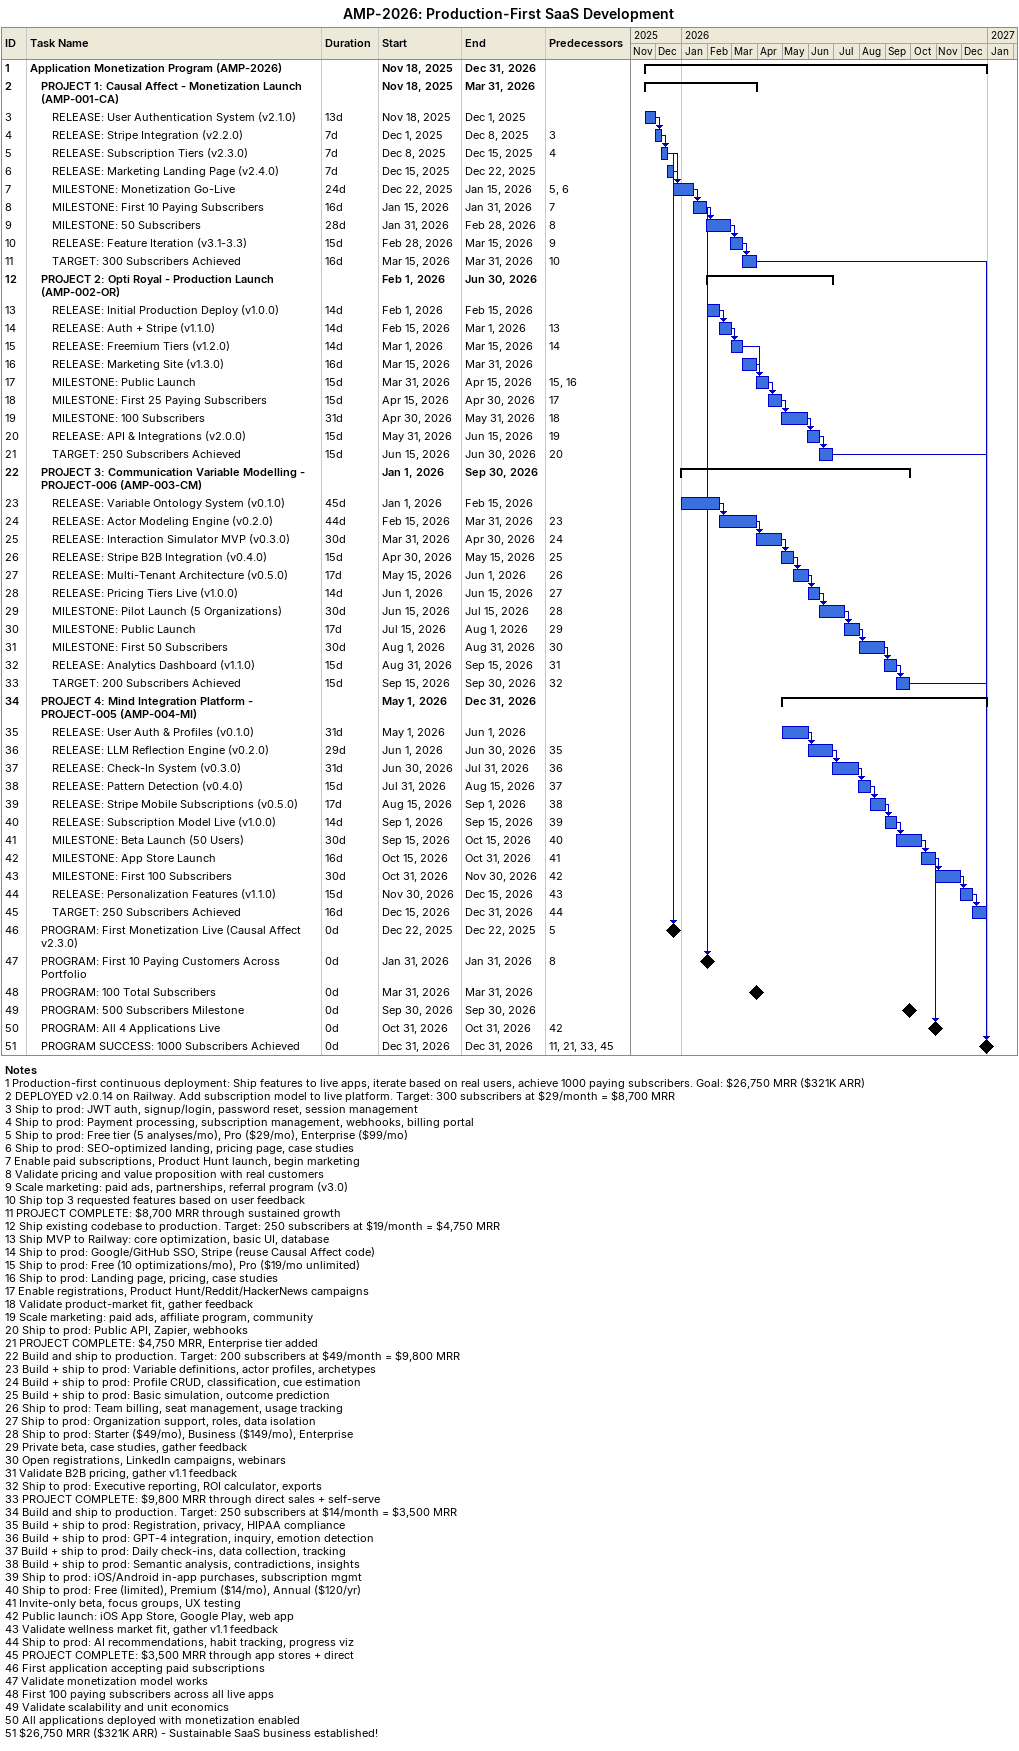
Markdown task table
AMP-2026: Production-First SaaS Development

| ID | Level | Task | Duration | Start | Finish | Predecessors |
|---|---|---|---|---|---|---|
| 1 | 1 | **Application Monetization Program (AMP-2026)** |  | 2025-11-18 | 2026-12-31 |  |
| 2 | 2 | **PROJECT 1: Causal Affect - Monetization Launch (AMP-001-CA)** |  | 2025-11-18 | 2026-03-31 |  |
| 3 | 3 | RELEASE: User Authentication System (v2.1.0) | 13d | 2025-11-18 | 2025-12-01 |  |
| 4 | 3 | RELEASE: Stripe Integration (v2.2.0) | 7d | 2025-12-01 | 2025-12-08 | 3 |
| 5 | 3 | RELEASE: Subscription Tiers (v2.3.0) | 7d | 2025-12-08 | 2025-12-15 | 4 |
| 6 | 3 | RELEASE: Marketing Landing Page (v2.4.0) | 7d | 2025-12-15 | 2025-12-22 |  |
| 7 | 3 | MILESTONE: Monetization Go-Live | 24d | 2025-12-22 | 2026-01-15 | 5, 6 |
| 8 | 3 | MILESTONE: First 10 Paying Subscribers | 16d | 2026-01-15 | 2026-01-31 | 7 |
| 9 | 3 | MILESTONE: 50 Subscribers | 28d | 2026-01-31 | 2026-02-28 | 8 |
| 10 | 3 | RELEASE: Feature Iteration (v3.1-3.3) | 15d | 2026-02-28 | 2026-03-15 | 9 |
| 11 | 3 | TARGET: 300 Subscribers Achieved | 16d | 2026-03-15 | 2026-03-31 | 10 |
| 12 | 2 | **PROJECT 2: Opti Royal - Production Launch (AMP-002-OR)** |  | 2026-02-01 | 2026-06-30 |  |
| 13 | 3 | RELEASE: Initial Production Deploy (v1.0.0) | 14d | 2026-02-01 | 2026-02-15 |  |
| 14 | 3 | RELEASE: Auth + Stripe (v1.1.0) | 14d | 2026-02-15 | 2026-03-01 | 13 |
| 15 | 3 | RELEASE: Freemium Tiers (v1.2.0) | 14d | 2026-03-01 | 2026-03-15 | 14 |
| 16 | 3 | RELEASE: Marketing Site (v1.3.0) | 16d | 2026-03-15 | 2026-03-31 |  |
| 17 | 3 | MILESTONE: Public Launch | 15d | 2026-03-31 | 2026-04-15 | 15, 16 |
| 18 | 3 | MILESTONE: First 25 Paying Subscribers | 15d | 2026-04-15 | 2026-04-30 | 17 |
| 19 | 3 | MILESTONE: 100 Subscribers | 31d | 2026-04-30 | 2026-05-31 | 18 |
| 20 | 3 | RELEASE: API & Integrations (v2.0.0) | 15d | 2026-05-31 | 2026-06-15 | 19 |
| 21 | 3 | TARGET: 250 Subscribers Achieved | 15d | 2026-06-15 | 2026-06-30 | 20 |
| 22 | 2 | **PROJECT 3: Communication Variable Modelling - PROJECT-006 (AMP-003-CM)** |  | 2026-01-01 | 2026-09-30 |  |
| 23 | 3 | RELEASE: Variable Ontology System (v0.1.0) | 45d | 2026-01-01 | 2026-02-15 |  |
| 24 | 3 | RELEASE: Actor Modeling Engine (v0.2.0) | 44d | 2026-02-15 | 2026-03-31 | 23 |
| 25 | 3 | RELEASE: Interaction Simulator MVP (v0.3.0) | 30d | 2026-03-31 | 2026-04-30 | 24 |
| 26 | 3 | RELEASE: Stripe B2B Integration (v0.4.0) | 15d | 2026-04-30 | 2026-05-15 | 25 |
| 27 | 3 | RELEASE: Multi-Tenant Architecture (v0.5.0) | 17d | 2026-05-15 | 2026-06-01 | 26 |
| 28 | 3 | RELEASE: Pricing Tiers Live (v1.0.0) | 14d | 2026-06-01 | 2026-06-15 | 27 |
| 29 | 3 | MILESTONE: Pilot Launch (5 Organizations) | 30d | 2026-06-15 | 2026-07-15 | 28 |
| 30 | 3 | MILESTONE: Public Launch | 17d | 2026-07-15 | 2026-08-01 | 29 |
| 31 | 3 | MILESTONE: First 50 Subscribers | 30d | 2026-08-01 | 2026-08-31 | 30 |
| 32 | 3 | RELEASE: Analytics Dashboard (v1.1.0) | 15d | 2026-08-31 | 2026-09-15 | 31 |
| 33 | 3 | TARGET: 200 Subscribers Achieved | 15d | 2026-09-15 | 2026-09-30 | 32 |
| 34 | 2 | **PROJECT 4: Mind Integration Platform - PROJECT-005 (AMP-004-MI)** |  | 2026-05-01 | 2026-12-31 |  |
| 35 | 3 | RELEASE: User Auth & Profiles (v0.1.0) | 31d | 2026-05-01 | 2026-06-01 |  |
| 36 | 3 | RELEASE: LLM Reflection Engine (v0.2.0) | 29d | 2026-06-01 | 2026-06-30 | 35 |
| 37 | 3 | RELEASE: Check-In System (v0.3.0) | 31d | 2026-06-30 | 2026-07-31 | 36 |
| 38 | 3 | RELEASE: Pattern Detection (v0.4.0) | 15d | 2026-07-31 | 2026-08-15 | 37 |
| 39 | 3 | RELEASE: Stripe Mobile Subscriptions (v0.5.0) | 17d | 2026-08-15 | 2026-09-01 | 38 |
| 40 | 3 | RELEASE: Subscription Model Live (v1.0.0) | 14d | 2026-09-01 | 2026-09-15 | 39 |
| 41 | 3 | MILESTONE: Beta Launch (50 Users) | 30d | 2026-09-15 | 2026-10-15 | 40 |
| 42 | 3 | MILESTONE: App Store Launch | 16d | 2026-10-15 | 2026-10-31 | 41 |
| 43 | 3 | MILESTONE: First 100 Subscribers | 30d | 2026-10-31 | 2026-11-30 | 42 |
| 44 | 3 | RELEASE: Personalization Features (v1.1.0) | 15d | 2026-11-30 | 2026-12-15 | 43 |
| 45 | 3 | TARGET: 250 Subscribers Achieved | 16d | 2026-12-15 | 2026-12-31 | 44 |
| 46 | 2 | PROGRAM: First Monetization Live (Causal Affect v2.3.0) | 0d | 2025-12-22 | 2025-12-22 | 5 |
| 47 | 2 | PROGRAM: First 10 Paying Customers Across Portfolio | 0d | 2026-01-31 | 2026-01-31 | 8 |
| 48 | 2 | PROGRAM: 100 Total Subscribers | 0d | 2026-03-31 | 2026-03-31 |  |
| 49 | 2 | PROGRAM: 500 Subscribers Milestone | 0d | 2026-09-30 | 2026-09-30 |  |
| 50 | 2 | PROGRAM: All 4 Applications Live | 0d | 2026-10-31 | 2026-10-31 | 42 |
| 51 | 2 | PROGRAM SUCCESS: 1000 Subscribers Achieved | 0d | 2026-12-31 | 2026-12-31 | 11, 21, 33, 45 |

Notes
- 1: Production-first continuous deployment: Ship features to live apps, iterate based on real users, achieve 1000 paying subscribers. Goal: $26,750 MRR ($321K ARR)
- 2: DEPLOYED v2.0.14 on Railway. Add subscription model to live platform. Target: 300 subscribers at $29/month = $8,700 MRR
- 3: Ship to prod: JWT auth, signup/login, password reset, session management
- 4: Ship to prod: Payment processing, subscription management, webhooks, billing portal
- 5: Ship to prod: Free tier (5 analyses/mo), Pro ($29/mo), Enterprise ($99/mo)
- 6: Ship to prod: SEO-optimized landing, pricing page, case studies
- 7: Enable paid subscriptions, Product Hunt launch, begin marketing
- 8: Validate pricing and value proposition with real customers
- 9: Scale marketing: paid ads, partnerships, referral program (v3.0)
- 10: Ship top 3 requested features based on user feedback
- 11: PROJECT COMPLETE: $8,700 MRR through sustained growth
- 12: Ship existing codebase to production. Target: 250 subscribers at $19/month = $4,750 MRR
- 13: Ship MVP to Railway: core optimization, basic UI, database
- 14: Ship to prod: Google/GitHub SSO, Stripe (reuse Causal Affect code)
- 15: Ship to prod: Free (10 optimizations/mo), Pro ($19/mo unlimited)
- 16: Ship to prod: Landing page, pricing, case studies
- 17: Enable registrations, Product Hunt/Reddit/HackerNews campaigns
- 18: Validate product-market fit, gather feedback
- 19: Scale marketing: paid ads, affiliate program, community
- 20: Ship to prod: Public API, Zapier, webhooks
- 21: PROJECT COMPLETE: $4,750 MRR, Enterprise tier added
- 22: Build and ship to production. Target: 200 subscribers at $49/month = $9,800 MRR
- 23: Build + ship to prod: Variable definitions, actor profiles, archetypes
- 24: Build + ship to prod: Profile CRUD, classification, cue estimation
- 25: Build + ship to prod: Basic simulation, outcome prediction
- 26: Ship to prod: Team billing, seat management, usage tracking
- 27: Ship to prod: Organization support, roles, data isolation
- 28: Ship to prod: Starter ($49/mo), Business ($149/mo), Enterprise
- 29: Private beta, case studies, gather feedback
- 30: Open registrations, LinkedIn campaigns, webinars
- 31: Validate B2B pricing, gather v1.1 feedback
- 32: Ship to prod: Executive reporting, ROI calculator, exports
- 33: PROJECT COMPLETE: $9,800 MRR through direct sales + self-serve
- 34: Build and ship to production. Target: 250 subscribers at $14/month = $3,500 MRR
- 35: Build + ship to prod: Registration, privacy, HIPAA compliance
- 36: Build + ship to prod: GPT-4 integration, inquiry, emotion detection
- 37: Build + ship to prod: Daily check-ins, data collection, tracking
- 38: Build + ship to prod: Semantic analysis, contradictions, insights
- 39: Ship to prod: iOS/Android in-app purchases, subscription mgmt
- 40: Ship to prod: Free (limited), Premium ($14/mo), Annual ($120/yr)
- 41: Invite-only beta, focus groups, UX testing
- 42: Public launch: iOS App Store, Google Play, web app
- 43: Validate wellness market fit, gather v1.1 feedback
- 44: Ship to prod: AI recommendations, habit tracking, progress viz
- 45: PROJECT COMPLETE: $3,500 MRR through app stores + direct
- 46: First application accepting paid subscriptions
- 47: Validate monetization model works
- 48: First 100 paying subscribers across all live apps
- 49: Validate scalability and unit economics
- 50: All applications deployed with monetization enabled
- 51: $26,750 MRR ($321K ARR) - Sustainable SaaS business established!
